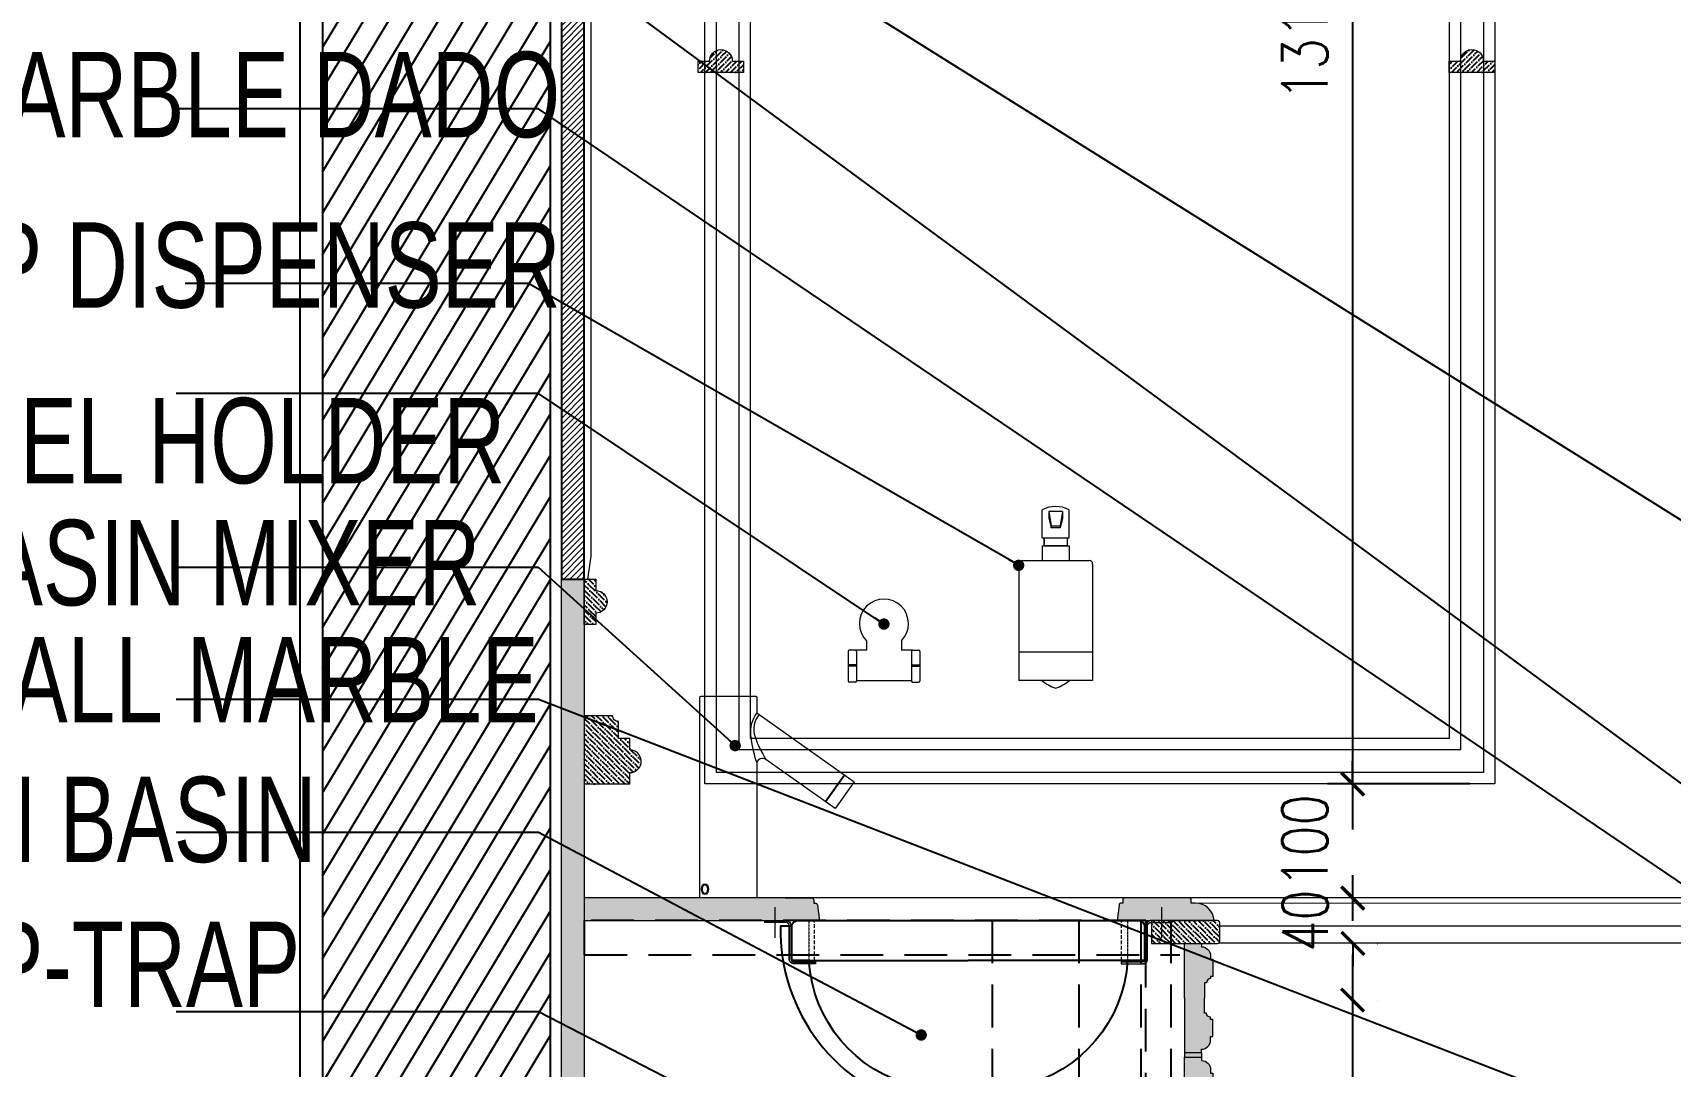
# Model space of a CAD drawing. Header units: inches. Extents: x 193287 to 241687, y 437648 to 550079.
# Drawn here: x 220992 to 222431, y 449088 to 449995 of the extents above; entities that cross this region are included whole.
import ezdxf

# ---------------------------------------------------------------- set-up
doc = ezdxf.new("R2010")
doc.units = ezdxf.units.IN
doc.header["$MEASUREMENT"] = 0
for name, pattern in [('HIDDEN', [0.375, 0.25, -0.125]), ('HIDDEN2', [0.1875, 0.125, -0.0625]), ('PR11_AL Kaabi_Villa_GF-07_Make up & Toilet$0$HIDDEN2', [4.7624999999999975, 3.174999999999998, -1.587499999999999])]:
    doc.linetypes.add(name, pattern=pattern)
for name, color, linetype, lineweight in [('A-Dim-ID', 9, 'Continuous', 20), ('CQ bathroom accessories', 8, 'Continuous', 0), ('CQ Marble', 6, 'Continuous', 0), ('CQ Mirror-Glass', 4, 'Continuous', 0), ('CQ wooh hatch', 8, 'HIDDEN', 18), ('Sanitary', 9, 'Continuous', 0)]:
    doc.layers.add(name, color=color, linetype=linetype, lineweight=lineweight)
for name, color, linetype in [('CQ marble hatch', 8, 'Continuous'), ('CQ Plaster', 1, 'Continuous'), ('CQ SANITARY WARES', 212, 'Continuous'), ('CQ section wall', 3, 'Continuous'), ('CQ text label', 3, 'Continuous'), ('CQ Wood Section', 1, 'Continuous'), ('CQ_callout', 34, 'Continuous'), ('DIM', 251, 'Continuous'), ('Layer7', 8, 'Continuous'), ('MARBLE 2', 6, 'Continuous'), ('SANITARY WARES', 212, 'Continuous'), ('xref grd floor$2$CQ Wall hatch_CHB', 8, 'Continuous')]:
    doc.layers.add(name, color=color, linetype=linetype)
doc.styles.add('DIM 50', font='romans.shx', dxfattribs={"width": 0.75, "height": 100})
doc.styles.add('ST9', font='romans.shx', dxfattribs={"width": 0.8})
doc.styles.get("Standard").update_dxf_attribs({"font": 'arial.ttf'})
doc.dimstyles.new('DIM-20', dxfattribs={"dimscale": 1000, "dimtxt": 0.044, "dimasz": 0.035, "dimexe": 0.022, "dimexo": 0.022, "dimgap": 0.022, "dimtad": 1, "dimdec": 0, "dimzin": 0, "dimdsep": 46, "dimtxsty": 'ST9', "dimblk1": 'ARCHTICK', "dimblk2": 'ARCHTICK', "dimsah": 1, "dimcen": 0.08800000000000001, "dimdle": 0.04, "dimclrd": 256, "dimclre": 256, "dimclrt": 3, "dimadec": 0, "dimazin": 0, "dimtfac": 1, "dimtdec": 0, "dimtix": 1, "dimtofl": 0, "dimtmove": 1, "dimatfit": 3, "dimldrblk": 'CLOSED', "dimfxl": 1, "dimtolj": 1, "dimtzin": 0, "dimarcsym": 0})
doc.dimstyles.get("Standard").update_dxf_attribs({"dimtxt": 0.18, "dimasz": 0.18, "dimexe": 0.18, "dimexo": 0.0625, "dimgap": 0.09, "dimtad": 0, "dimtih": 1, "dimtoh": 1, "dimdec": 4, "dimzin": 0, "dimdsep": 46, "dimtxsty": 'Standard', "dimcen": 0.09, "dimadec": 0, "dimazin": 0, "dimtfac": 1, "dimtdec": 4, "dimtofl": 0, "dimtmove": 0, "dimatfit": 3, "dimfxl": 1, "dimtolj": 1, "dimtzin": 0, "dimarcsym": 0})
pattern_1 = [(45, (-6.595102758038421e-11, 49.97794263076437), (1.657281518405975, 6.07669890082191), [7.812500000000021, -1.562500000000004, 0, -1.562500000000004])]

# ---------------------------------------------------------------- blocks, each defined once
blk = doc.blocks.new('SECTION C AND F')
at = {"layer": 'xref grd floor$2$CQ Wall hatch_CHB'}
h = blk.add_hatch(dxfattribs=at)
h.set_pattern_fill('ANSI31,_O', color=8, scale=150, angle=76.02857671701435)
h.set_pattern_definition([(121.0285767170143, (96352.91449730995, 1302.347264588345), (-16.06706840326394, -9.664978682068453), [])])
h.paths.add_polyline_path([(345525.1430145206, 483585.9141500182), (345325.1546030397, 483585.9141500181), (345325.1546030398, 479335.5675787643), (345525.143243755, 479335.5675787643), (345525.143243756, 483035.91459576), (345525.1429853452, 483035.91459576), (345525.1429853453, 483235.9145957599)])
at = {"layer": 'CQ Plaster'}
blk.add_line((345545.1432437559, 483585.9141500182, -3.702303727552735e-05), (345545.1432437559, 479335.5675787644, -3.706432096730846e-05), dxfattribs=at)
at = {"layer": 'CQ section wall'}
for p, q in [((345325.1546030398, 483585.9141500182, -3.788916285204743e-05), (345325.1546030398, 479335.5675787643, -3.796236303696106e-05)), ((345525.1432437559, 483585.9141500182, -3.702303727552735e-05), (345525.1432437559, 479335.5675787642, -3.706432096730846e-05))]:
    blk.add_line(p, q, dxfattribs=at)
blk = doc.blocks.new('duravit foster side')
at = {"layer": 'Sanitary', "lineweight": 0}
for p, q in [((40918.32625942848, -1407.373512368558, 4.354797294e-07), (40918.32625942848, -1380.650588465938, 4.354797294e-07)), ((41257.96536758236, -1407.373512441295, 4.354797294e-07), (41257.96536758236, -1380.650588538675, 4.354797294e-07))]:
    blk.add_line(p, q, dxfattribs=at)
at = {"layer": 'Sanitary', "lineweight": 0, "elevation": 4.354797294e-07}
for points in [[(40953.86690703655, -1430.30726754652), (40935.17216339462, -1430.304715955027, -0.4313652691305573), (40930.75602761547, -1426.131733335384), (40930.77915912907, -1397.19466755085, 0.4313652691305716), (40927.40974582383, -1394.010774694244), (40909.24173721935, -1394.013326285726), (40909.24173721935, -1392.464191952662), (40927.32086947515, -1392.464191952674, -0.4313652691305716), (40932.32829296718, -1397.195905886855), (40932.30516145358, -1426.132971671389, 0.4313652691305578), (40935.08328704592, -1428.758133213456), (40953.86690703655, -1428.758133213456), (40953.86690703655, -1430.30726754652)], [(41222.42420206741, -1430.30726754652), (41241.11894570931, -1430.304715955027, 0.4313652691305573), (41245.5350814885, -1426.131733335384), (41245.51194997491, -1397.19466755085, -0.4313652691305716), (41248.88136328012, -1394.010774694244), (41267.04937188462, -1394.013326285726), (41267.04937188462, -1392.464191952662), (41248.97023962882, -1392.464191952674, 0.4313652691305716), (41243.96281613678, -1397.195905886855), (41243.98594765038, -1426.132971671389, -0.4313652691305578), (41241.20782205806, -1428.758133213456), (41222.42420206741, -1428.758133213456), (41222.42420206741, -1430.30726754652)]]:
    blk.add_lwpolyline(points, format="xyb", dxfattribs=at)
at = {"layer": 'SANITARY WARES', "linetype": 'HIDDEN2', "lineweight": 0}
for p, q in [((40948.32540663331, -1392.361434583635), (40948.32540663331, -1427.361434583635)), ((41228.37973729384, -1392.361434583635), (41228.37973729384, -1427.361434583635))]:
    blk.add_line(p, q, dxfattribs=at)
at = {"layer": 'SANITARY WARES'}
for p, q in [((40948.32540663331, -1427.361434583635), (41088.35257196357, -1427.361434583636)), ((41228.3254066333, -1427.361434583635), (41088.35257196357, -1427.361434583635))]:
    blk.add_line(p, q, dxfattribs=at)
at = {"layer": 'SANITARY WARES', "color": 4}
blk.add_line((41088.35257196357, -1538.155054486029), (41088.35257196357, -1576.567814681242), dxfattribs=at)
at = {"layer": 'SANITARY WARES'}
blk.add_lwpolyline([(41228.3254066333, -1427.361434583635), (41243.3254066333, -1427.361434583635), (41243.3254066333, -1397.361434583635, 0.4142135623730951), (41238.32540663331, -1392.361434583635), (40938.3254066333, -1392.361434583635, 0.4142135623730951), (40933.32540663331, -1397.361434583635), (40933.32540663331, -1427.361434583635), (40948.32540663331, -1427.361434583635, 0.3310959396792524), (41041.04004230865, -1537.357979698974, -0.4078799504717023), (41045.93168767701, -1542.356805488478), (41045.93168767701, -1557.361434583635), (41130.77345625011, -1557.361434583635), (41130.77345625011, -1542.355620208942, -0.4077983357416479), (41135.66370244122, -1537.356824943937, 0.3314779994228936)], format="xyb", close=True, dxfattribs=at)
blk.add_lwpolyline([(41243.3254066333, -1397.361434583635), (41253.32540663331, -1397.361434583635, -0.3492039353506065), (41130.82778691063, -1557.361434583635, -0.0945572355699187)], format="xyb", dxfattribs=at)
blk = doc.blocks.new('axor starck electronic side')
at = {"layer": 'SANITARY WARES', "lineweight": 0}
blk.add_lwpolyline([(10084.35131071496, 4152.625163630553), (10084.35131071496, 4034.058961550938), (10034.35131071496, 4034.058961550938), (10034.35131071496, 4210.058961550937, -0.4142135623730951), (10035.35131071496, 4211.058961550938), (10083.35131071496, 4211.058961550938, -0.4142135623730951), (10084.35131071496, 4210.058961550937), (10084.35131071496, 4196.581457182387), (10169.94584217621, 4136.03894285488), (10153.27361784751, 4112.467882985902), (10092.16495178848, 4155.691114975764, 0.5395336604035303)], format="xyb", close=True, dxfattribs=at)
for points in [[(10084.35131071496, 4196.581457182387, 0.1869138727312796), (10078.90050538699, 4176.726084848924, 0.0641510361165793), (10084.35131071496, 4152.625163630553, 1.718860745943448)], [(10086.4549835424, 4195.093492471077, 0.2755148259430198), (10082.76299789932, 4175.38620775615, 0.0440378938732107), (10092.16495178848, 4155.691114975764, 1.718860745943448)]]:
    blk.add_lwpolyline(points, format="xyb", dxfattribs=at)
for points in [[(10144.65428058258, 4118.564491506876), (10161.32650491128, 4142.135551375854)], [(10144.92815563631, 4118.370774874732), (10161.60037996501, 4141.94183474371)]]:
    blk.add_lwpolyline(points, dxfattribs=at)
for centre, major_axis, ratio in [((10038.80623018218, 4041.68832291587), (0, 4.7704204749898), 0.6380031788233927), ((10038.76264180662, 4041.77466676825), (0, 3.777466172599815), 0.5885630018068077)]:
    blk.add_ellipse(centre, major_axis=major_axis, ratio=ratio, dxfattribs=at)
blk = doc.blocks.new('svanity section gf-15')
at = {"layer": 'CQ marble hatch', "ltscale": 1000, "extrusion": (-4.885221514467741e-08, 5.985931785203955e-09, 0.9999999999999988)}
h = blk.add_hatch(dxfattribs=at)
h.set_pattern_fill('ANSI36', color=256, scale=25.00000000000007, angle=-8.757190095331513e-29, style=0)
h.set_pattern_definition([(45, (-8.161709782388259e-11, -110.6969426357598), (1.657281518405975, 6.07669890082191), [7.812500000000021, -1.562500000000004, 0, -1.562500000000004])])
edge = h.paths.add_edge_path()
edge.add_line((233628.1256468549, 449344.1289597468), (233638.1256468572, 449344.1289597468))
edge.add_line((233638.1256468572, 449344.1289597468), (233638.1256468574, 449384.1289597471))
edge.add_line((233638.1256468574, 449384.1289597471), (233628.1256468549, 449384.1289597468))
edge.add_line((233628.1256468549, 449384.1289597468), (233628.1256468549, 449374.1289597468))
edge.add_arc((233628.2625976543, 449363.9920089474), 10.13787586383413, 90.77402224941184, 179.2259777505882)
edge.add_arc((233628.0729030226, 449364.0762159145), 9.947395999853185, 179.6962005789343, 270.3037994210658)
edge.add_line((233628.1256468549, 449354.1289597468), (233628.1256468549, 449344.1289597468))
at = {"layer": 'CQ marble hatch', "ltscale": 1000}
h = blk.add_hatch(dxfattribs=at)
h.set_pattern_fill('ANSI36', color=256, scale=25.00000000000005, angle=-1.355952014761009e-28, style=0)
h.set_pattern_definition([(45, (0, 0), (1.657281518405974, 6.076698900821905), [7.812500000000016, -1.562500000000003, 0, -1.562500000000003])])
h.paths.add_polyline_path([(233658.125646914, 449384.1325222607), (233638.1261489636, 449384.1325222607), (233638.126148962, 448104.1502377494), (233658.1256469124, 448104.1502377494)])
at = {"layer": 'CQ marble hatch', "ltscale": 1000, "extrusion": (-4.885221514467742e-08, 5.985931785203955e-09, 0.9999999999999988)}
h = blk.add_hatch(dxfattribs=at)
h.set_pattern_fill('ANSI36', color=256, scale=25.00000000000007, angle=-8.757190095331513e-29, style=0)
h.set_pattern_definition([(45, (21992.53727232249, -2431.61360177339), (1.657281518405975, 6.07669890082191), [7.812500000000021, -1.562500000000004, 0, -1.562500000000004])])
edge = h.paths.add_edge_path()
edge.add_line((233638.1261489617, 449204.1289597468), (233598.1261489614, 449204.1289597468))
edge.add_line((233598.1261489614, 449204.1289597468), (233598.1261489614, 449214.1289597468))
edge.add_arc((233598.0734051291, 449224.0762159146), 9.947395999911546, -180.30379942072875, -89.69620057876841, ccw=False)
edge.add_arc((233598.2630997608, 449223.9920089474), 10.13787586389312, 90.77402224924288, 179.2259777502636, ccw=False)
edge.add_line((233598.1261489614, 449234.1289597468), (233598.1261489614, 449244.1289597468))
edge.add_line((233598.1261489614, 449244.1289597468), (233608.1261489614, 449244.1289597468))
edge.add_line((233608.1261489614, 449244.1289597468), (233608.1261489614, 449259.1289597468))
edge.add_arc((233608.486029821, 449263.7690788874), 4.654054132930854, -94.43489869303346, 4.434898690175692)
edge.add_line((233613.1261489617, 449264.1289597468), (233638.1261489617, 449264.1289597468))
edge.add_line((233638.1261489617, 449264.1289597468), (233638.1261489617, 449204.1289597468))
at = {"layer": 'CQ marble hatch', "ltscale": 1000, "extrusion": (-4.885221514467741e-08, 5.985931785203955e-09, 0.9999999999999988)}
h = blk.add_hatch(dxfattribs=at)
h.set_pattern_fill('ANSI36', color=256, scale=25.00000000000007, angle=-8.757190095331513e-29, style=0)
h.set_pattern_definition(pattern_1)
edge = h.paths.add_edge_path()
edge.add_arc((233163.0063064917, 449102.1281045228), 2.000000000000001, 0, 89.99999999916623)
edge.add_line((233163.0063064917, 449104.1281045228), (233106.7723350466, 449104.1281045211))
edge.add_arc((233106.7723350462, 449102.1281045214), 1.999999999708963, 89.99999998999485, 180.0000000100052)
edge.add_line((233104.7723350466, 449102.128104521), (233104.7723350468, 449099.1281045229))
edge.add_arc((233101.0170387707, 449083.301832891), 16.26570391616807, 76.6515820753906, 177.0882132165547)
edge.add_line((233084.7723350468, 449084.1281045228), (233170.0063064918, 449084.1281045229))
edge.add_line((233170.0063064918, 449084.1281045229), (233168.23210104, 449097.8244669879))
edge.add_arc((233166.2486729767, 449097.5675368072), 1.999999999990002, 7.380904756642571, 90)
edge.add_line((233166.2486729767, 449099.5675368072), (233165.0063064917, 449099.5675368072))
edge.add_line((233165.0063064917, 449099.5675368072), (233165.0063064917, 449102.1281045228))
edge = h.paths.add_edge_path()
edge.add_line((233433.3218319436, 449097.8244669878), (233431.5476264918, 449084.1281045233))
edge.add_line((233431.5476264918, 449084.1281045233), (233638.1261489619, 449084.1281045236))
edge.add_line((233638.1261489619, 449084.1281045236), (233638.1261489619, 449104.1281045228))
edge.add_line((233638.1261489619, 449104.1281045228), (233438.5476264918, 449104.1281045228))
edge.add_arc((233438.5476264918, 449102.1281045228), 2.000000000000001, 90, 180)
edge.add_line((233436.5476264918, 449102.1281045228), (233436.5476264918, 449099.5675368072))
edge.add_line((233436.5476264918, 449099.5675368072), (233435.3052600068, 449099.5675368072))
edge.add_arc((233435.3052600069, 449097.5675368072), 2.000000000000001, 90.00000000083377, 172.6190952451182)
h = blk.add_hatch(dxfattribs=at)
h.set_pattern_fill('ANSI36', color=256, scale=25.00000000000007, angle=-8.757190095331513e-29, style=0)
h.set_pattern_definition(pattern_1)
edge = h.paths.add_edge_path()
edge.add_line((233079.7723350468, 449082.1281045233), (233079.7723350468, 449064.1281045232))
edge.add_line((233079.7723350468, 449064.1281045232), (233139.7723350468, 449064.1281045232))
edge.add_line((233139.7723350468, 449064.1281045233), (233139.7723350467, 449084.1281045225))
edge.add_line((233139.7723350467, 449084.1281045225), (233081.7723350468, 449084.1281045232))
edge.add_arc((233081.7723350468, 449082.1281045233), 2.000000000000006, -630.000000000026, -540)
at = {"layer": 'CQ marble hatch', "ltscale": 1000}
h = blk.add_hatch(dxfattribs=at)
h.set_pattern_fill('ANSI36', color=256, scale=25.00000000000007, angle=-8.757190095331513e-29, style=0)
h.set_pattern_definition([(45, (0, 0), (1.657281518405975, 6.07669890082191), [7.812500000000021, -1.562500000000004, 0, -1.562500000000004])])
h.paths.add_polyline_path([(233095.7723350472, 448408.1873100419), (233110.7723350469, 448408.187310042), (233110.7723657088, 448404.1462363673), (233095.7723043841, 448404.1461225521)])
h.paths.add_polyline_path([(233085.7723350469, 448437.1873100419), (233087.7723350469, 448437.1873100419), (233087.7723350469, 448439.1873100418, 0.4142135623590792), (233091.3078689528, 448442.7228439478), (233093.3078689528, 448442.722843948), (233093.3078689971, 448686.1873425464), (233093.3078689528, 448929.6518411448), (233091.3078689528, 448929.651841145, 0.4142135623590792), (233087.7723350469, 448933.187375051), (233087.7723350469, 448935.187375051), (233085.7723350469, 448935.187375051), (233085.772335047, 448950.187375051), (233087.7723350469, 448950.187375051), (233087.772335047, 448953.1873750512, -0.4142135623649245), (233095.7723350472, 448961.187375051), (233095.7723350472, 448964.187375051), (233110.7723350469, 448964.1873750508), (233110.7723350472, 448686.1873425464), (233110.7723350469, 448408.187310042), (233095.7723350472, 448408.1873100419), (233095.7723350472, 448411.1873100419, -0.4142135623649259), (233087.772335047, 448419.1873100416), (233087.7723350469, 448422.1873100419), (233085.772335047, 448422.1873100418)])
h.paths.add_polyline_path([(233095.7723350472, 448968.1873750504), (233110.7723350469, 448968.1873750506), (233110.7723350469, 448964.1873750508), (233095.7723350472, 448964.187375051)])
h.paths.add_polyline_path([(233085.772335047, 448997.1873750504), (233087.772335047, 448997.1873750504), (233087.7723350469, 448999.1873750503, 0.4142135623590792), (233091.3078689529, 449002.7229089563), (233093.3078689528, 449002.7229089565), (233093.3078689552, 449016.2889040192), (233093.3078689528, 449029.5925706151), (233091.3078689528, 449029.5925706153, 0.4142135623590792), (233087.7723350469, 449033.1281045213), (233087.7723350469, 449035.1281045213), (233085.7723350469, 449035.1281045213), (233085.772335047, 449050.1281045213), (233087.7723350469, 449050.1281045213), (233087.772335047, 449053.1281045215, -0.4142135623649245), (233095.7723350472, 449061.1281045213), (233095.7723350472, 449064.1281045213), (233110.7723350469, 449064.1281045211), (233110.7723350469, 449016.0265755525), (233110.7723350469, 448968.1873750506), (233095.7723350472, 448968.1873750504), (233095.7723350472, 448971.1873750504, -0.4142135623649245), (233087.772335047, 448979.1873750502), (233087.7723350469, 448982.1873750504), (233085.772335047, 448982.1873750503)])
at = {"layer": 'CQ wooh hatch', "linetype": 'ByBlock'}
h = blk.add_hatch(dxfattribs=at)
h.set_pattern_fill('ANSI31', color=256, scale=30, angle=-90)
h.set_pattern_definition([(315, (-142331.3780380632, 4566.826584564988), (2.651650429449553, 2.651650429449553), [])])
h.paths.add_polyline_path([(233658.1155254458, 449384.1325222608), (233638.126148962, 449384.1325222605), (233638.1256468575, 450954.9731823716), (233658.1155254458, 450954.9731823716)])
at = {"layer": 'CQ Marble', "color": 6}
for p, q in [((233095.7723350472, 448968.1873750504, 0.001592084872610819), (233095.7723350472, 448964.187375051, 0.001592084872749375)), ((233110.7723350469, 448968.1873596719, 0.001592084872610819), (233110.7723350469, 448964.1873750508, 0.001592084872749375))]:
    blk.add_line(p, q, dxfattribs=at)
at = {"layer": 'CQ Marble', "color": 6, "extrusion": (-4.885221514467737e-08, 5.985931785203956e-09, 0.9999999999999988)}
for points, elevation in [([(233628.125646855, 449344.1289597465), (233638.1256468573, 449344.1289597465), (233638.1256468575, 449384.1289597468), (233628.125646855, 449384.1289597465), (233628.125646855, 449374.1289597465, 0.4063219941528656), (233618.125646855, 449364.1289597465, 0.4173229997867474), (233628.125646855, 449354.1289597465)], -0.007688656101631009), ([(233081.7723350466, 449084.1281045211), (233139.7723350466, 449084.1281045211), (233139.7723350466, 449064.1281045211), (233081.7723350466, 449064.1281045211, -0.4142135623730951), (233079.7723350466, 449066.1281045211), (233079.7723350466, 449082.1281045211, -0.4142135623730951)], -0.008604461210789399)]:
    blk.add_lwpolyline(points, format="xyb", close=True, dxfattribs=dict(at, elevation=elevation))
at = {"layer": 'CQ Marble', "color": 6, "elevation": -2.605706086238014e-06}
blk.add_lwpolyline([(233658.1256469123, 449384.1325222608), (233638.126148962, 449384.1325222608), (233638.126148962, 448104.1502377494), (233658.1256469124, 448104.1502377494)], close=True, dxfattribs=at)
at = {"layer": 'CQ Marble', "color": 6, "extrusion": (-4.885221514467737e-08, 5.985931785203956e-09, 0.9999999999999988)}
for points, elevation in [([(233638.1261489618, 449204.1289597465), (233598.1261489615, 449204.1289597465), (233598.1261489615, 449214.1289597465, -0.4173229997867522), (233588.1261489614, 449224.1289597465, -0.406321994152873), (233598.1261489615, 449234.1289597465), (233598.1261489615, 449244.1289597465), (233608.1261489615, 449244.1289597465), (233608.1261489615, 449259.1289597465, 0.4603176387272291), (233613.1261489617, 449264.1289597465), (233638.1261489618, 449264.1289597465), (233638.1261489618, 449204.1289597465)], -0.007660275985388392), ([(233084.7723350464, 449084.1281045211), (233084.7723350466, 449084.128104521, -0.3994057817686157), (233101.0170387706, 449099.5675368053), (233104.7723350466, 449099.5675368053), (233104.7723350466, 449102.128104521, -0.4142135623730951), (233106.7723350466, 449104.128104521), (233638.1261489617, 449104.128104521), (233638.1261489617, 449084.1281045217), (233084.7723350466, 449084.128104521)], -0.008604461210789399)]:
    blk.add_lwpolyline(points, format="xyb", dxfattribs=dict(at, elevation=elevation))
at = {"layer": 'CQ Marble', "color": 6}
for points, elevation in [([(233110.7723350469, 449016.0265755525), (233110.7723350469, 449064.1281045211), (233095.7723350472, 449064.1281045213), (233095.7723350472, 449061.1281045213, 0.4142135623730951), (233087.772335047, 449053.1281045213), (233087.7723350469, 449050.1281045213), (233085.772335047, 449050.1281045213), (233085.7723350469, 449035.1281045213), (233087.7723350469, 449035.1281045213), (233087.7723350469, 449033.1281045213, -0.4142135623590792), (233091.3078689528, 449029.5925706153), (233093.3078689528, 449029.5925706151), (233093.3078689552, 449016.0265755525)], 9.544915384846007e-05), ([(233110.7723350469, 449016.2889040192), (233110.7723350469, 448968.1873750506), (233095.7723350472, 448968.1873750504), (233095.7723350472, 448971.1873750504, -0.4142135623730951), (233087.772335047, 448979.1873750504), (233087.7723350469, 448982.1873750504), (233085.772335047, 448982.1873750503), (233085.772335047, 448997.1873750504), (233087.772335047, 448997.1873750504), (233087.7723350469, 448999.1873750503, 0.4142135623590792), (233091.3078689529, 449002.7229089563), (233093.3078689528, 449002.7229089565), (233093.3078689552, 449016.2889040192)], 0.001592084872610819), ([(233110.7723350472, 448686.1873425464), (233110.7723350469, 448964.1873750508), (233095.7723350472, 448964.187375051), (233095.7723350472, 448961.187375051, 0.4142135623730951), (233087.772335047, 448953.187375051), (233087.7723350469, 448950.187375051), (233085.772335047, 448950.187375051), (233085.7723350469, 448935.187375051), (233087.7723350469, 448935.187375051), (233087.7723350469, 448933.187375051, -0.4142135623590792), (233091.3078689528, 448929.651841145), (233093.3078689528, 448929.6518411448), (233093.3078689971, 448686.1873425464)], 0.001592084872749375)]:
    blk.add_lwpolyline(points, format="xyb", dxfattribs=dict(at, elevation=elevation))
at = {"layer": 'CQ Mirror-Glass', "extrusion": (-4.885221514467737e-08, 5.985931785203956e-09, 0.9999999999999988), "elevation": -0.008725700320534576}
blk.add_lwpolyline([(233632.1256468736, 450925.2631311614), (233632.1256468573, 450934.9509609552, -0.037239687188083), (233632.1289659513, 450934.9954630911), (233635.1256468572, 450954.9733357969), (233638.1256468572, 450954.9733357969), (233638.1256468736, 450925.2631311614), (233638.1256468735, 449384.1325222599), (233635.1256468735, 449384.1325222599), (233632.1289659675, 449404.1103949656, -0.037239687188083), (233632.1256468735, 449404.1548971015)], format="xyb", close=True, dxfattribs=at)
at = {"layer": 'CQ Wood Section', "elevation": -1.134604902167276e-05}
blk.add_lwpolyline([(233658.1155254458, 449384.1325222608), (233638.126148962, 449384.1325222605), (233638.1256468575, 450954.9731823716), (233658.1155254458, 450954.9731823716)], close=True, dxfattribs=at)
at = {"layer": 'Layer7', "color": 250, "linetype": 'HIDDEN', "ltscale": 150, "extrusion": (-4.885221514467737e-08, 5.985931785203956e-09, 0.9999999999999988)}
for p, q in [((233122.8105581162, 449084.1281045221, 9.591752907609852e-05), (233122.8105581162, 448719.1281045221, 9.810239417769795e-05)), ((233148.9806459128, 449084.1281045221, 9.7195995835496e-05), (233148.9806459128, 448719.1281045221, 9.938086093709553e-05)), ((233203.6574388762, 449084.1281045221, 9.986707828876144e-05), (233203.6574388762, 448719.1281045221, 0.0001020519433903609)), ((233279.7703700807, 449084.1281045221, 0.0001035853635792582), (233279.7703700807, 448719.1281045221, 0.0001057702286808577))]:
    blk.add_line(p, q, dxfattribs=at)
for points, elevation in [([(233114.7197310464, 448744.1281045213), (233144.7197310464, 448744.1281045213), (233144.7197310464, 449084.1281045217)], -0.008604025731059997), ([(233144.7197310464, 449084.1281045217), (233638.1261489617, 449084.1281045217), (233638.1261489617, 449054.1281045217), (233114.7197310464, 449054.1281045217)], -0.008604461210789397)]:
    blk.add_lwpolyline(points, dxfattribs=dict(at, elevation=elevation))
at = {"layer": 'MARBLE 2', "lineweight": 0, "extrusion": (-4.885221514467737e-08, 5.985931785203956e-09, 0.9999999999999988)}
for points, elevation in [([(233140.0063064915, 449104.1281045211), (233163.0063064915, 449104.1281045209, -0.4142135623730951), (233165.0063064915, 449102.1281045209), (233165.0063064915, 449099.5675368053), (233166.2486729765, 449099.5675368053, -0.3769667282056602), (233168.2321010398, 449097.8244669859), (233170.0063064915, 449084.1281045214)], -0.008604461210789394), ([(233461.5476264917, 449104.1281045211), (233438.5476264917, 449104.1281045209, 0.4142135623730951), (233436.5476264917, 449102.1281045209), (233436.5476264917, 449099.5675368053), (233435.3052600067, 449099.5675368053, 0.3769667282056602), (233433.3218319434, 449097.8244669859), (233431.5476264917, 449084.1281045214)], -0.008604461210789404)]:
    blk.add_lwpolyline(points, format="xyb", dxfattribs=dict(at, elevation=elevation))
at = {"layer": 'Sanitary', "lineweight": 0, "extrusion": (-4.885221514467737e-08, 5.985931785203956e-09, 0.9999999999999988)}
for points, elevation in [([(233166.4716898353, 449046.2793775166), (233147.7769461934, 449046.2819291081, -0.4313652691305573), (233143.3608104142, 449050.4549117277), (233143.3839419278, 449079.3919775122, 0.4313652691305716), (233140.0145286226, 449082.5758703689), (233121.8465200181, 449082.5733187774), (233121.8465200181, 449084.1224531104), (233139.9256522739, 449084.1224531104, -0.4313652691305716), (233144.9330757659, 449079.3907391762), (233144.9099442523, 449050.4536733917, 0.4313652691305578), (233147.6880698446, 449047.8285118496), (233166.4716898353, 449047.8285118496), (233166.4716898353, 449046.2793775166)], -0.008604025731060002), ([(233435.0289848662, 449046.2793775166), (233453.7237285081, 449046.2819291081, 0.4313652691305573), (233458.1398642873, 449050.4549117277), (233458.1167327737, 449079.3919775122, -0.4313652691305716), (233461.4861460789, 449082.5758703689), (233479.6541546833, 449082.5733187774), (233479.6541546833, 449084.1224531104), (233461.5750224276, 449084.1224531104, 0.4313652691305716), (233456.5675989355, 449079.3907391762), (233456.5907304491, 449050.4536733917, -0.4313652691305578), (233453.8126048568, 449047.8285118496), (233435.0289848662, 449047.8285118496), (233435.0289848662, 449046.2793775166)], -0.008604025731060004)]:
    blk.add_lwpolyline(points, format="xyb", dxfattribs=dict(at, elevation=elevation))
at = {"layer": 'SANITARY WARES', "linetype": 'PR11_AL Kaabi_Villa_GF-07_Make up & Toilet$0$HIDDEN2', "lineweight": 0, "extrusion": (-4.885221514467737e-08, 5.985931785203956e-09, 0.9999999999999988)}
for p, q in [((233166.0063064919, 449049.1281045221, 9.823724468156813e-05), (233166.006306492, 449084.1281045219, 9.802773706908967e-05)), ((233436.0063064919, 449049.1281045221, 0.0001114273427706311), (233436.0063064919, 449084.1281045219, 0.0001112178351581477))]:
    blk.add_line(p, q, dxfattribs=at)
at = {"layer": 'CQ SANITARY WARES', "color": 6, "extrusion": (4.885221514467737e-08, -5.985931785203956e-09, -0.9999999999999988), "zscale": -1}
blk.add_blockref('axor starck electronic side', (-243570.8989372066, 445070.06914297, 0.008604461210789392), dxfattribs=at)
at = {"layer": 'CQ SANITARY WARES', "color": 6, "extrusion": (-4.885221514467737e-08, 5.985931785203956e-09, 0.9999999999999988)}
blk.add_blockref('duravit foster side', (192212.4243945284, 450476.4895391049, -0.008604461210789397), dxfattribs=at)
blk = doc.blocks.new('DOUBLE TOWEL FRONT')
at = {"layer": 'Sanitary', "lineweight": 0}
for p, q in [((144979.6618082839, 41254.3302024338), (144974.3608198947, 41254.3302024338)), ((144989.471050203, 41254.3302024338), (144979.6618082839, 41254.3302024338)), ((145030.0598315055, 41254.3302024338), (145020.2505895864, 41254.3302024338)), ((145030.0598315055, 41254.3302024338), (145035.3608198947, 41254.3302024338)), ((144973.3608198947, 41253.3302024338), (144973.3608198947, 41227.3302024338)), ((144980.6618082839, 41241.60077597789), (144973.3608198947, 41241.60077597789)), ((144980.6618082839, 41240.47439683327), (144973.3608198947, 41240.47439683327)), ((144980.6618082839, 41253.3302024338), (144980.6618082839, 41227.3302024338)), ((145029.0598315055, 41253.3302024338), (145029.0598315055, 41227.3302024338)), ((145029.0598315055, 41241.60077597789), (145036.3608198947, 41241.60077597789)), ((145029.0598315055, 41240.47439683327), (145036.3608198947, 41240.47439683327)), ((145036.3608198947, 41253.3302024338), (145036.3608198947, 41227.3302024338)), ((144979.6618082839, 41226.3302024338), (144974.3608198947, 41226.3302024338)), ((145030.0598315055, 41226.3302024338), (145035.3608198947, 41226.3302024338))]:
    blk.add_line(p, q, dxfattribs=at)
for points in [[(144989.471050203, 41262.66821960778), (144989.471050203, 41254.3302024338)], [(145020.2505895864, 41262.66821960778), (145020.2505895864, 41254.3302024338)], [(145029.0598315055, 41227.3302024338), (144980.6618082839, 41227.3302024338)]]:
    blk.add_lwpolyline(points, dxfattribs=at)
for centre, radius, start, end in [((145004.8608198947, 41277.76909370435), 21.56110872945283, 315.5428551504567, 224.4571448495433), ((144974.3608198947, 41253.3302024338), 1, 90.00000000000004, 180), ((144979.6618082839, 41253.3302024338), 1, 0, 90.00000000000004), ((145030.0598315055, 41253.3302024338), 1, 90.00000000000004, 180), ((145035.3608198947, 41253.3302024338), 1, 0, 90.00000000000004), ((144974.3608198947, 41227.3302024338), 1, 180, 270), ((144979.6618082839, 41227.3302024338), 1, 270, 0), ((145030.0598315055, 41227.3302024338), 1, 180, 270), ((145035.3608198947, 41227.3302024338), 1, 270, 0)]:
    blk.add_arc(centre, radius, start, end, dxfattribs=at)
blk = doc.blocks.new('SOAP DISPENSER FRONT')
at = {"layer": 'DIM', "lineweight": 0}
for p, q in [((144317.1582836429, 40080.02675252662), (144317.1582836429, 40072.83220209971)), ((144337.1582836429, 40080.02675252662), (144337.1582836429, 40072.83220209971)), ((144297.6582836429, 40060.00786800018), (144356.6582836429, 40060.00786800018)), ((144315.1582836429, 40072.83220209971), (144315.1582836429, 40060.00786800018)), ((144315.1582836429, 40072.83220209971), (144339.1582836429, 40072.83220209971)), ((144339.1582836429, 40072.83220209971), (144339.1582836429, 40060.00786800018)), ((144294.6582836429, 40057.00786800018), (144294.6582836429, 39954.45249381149)), ((144359.6582836429, 40057.00786800018), (144359.6582836429, 39954.45249381149))]:
    blk.add_line(p, q, dxfattribs=at)
for points in [[(144315.1582836429, 40080.02675252662), (144315.1582836429, 40104.39536631396)], [(144321.1582836429, 40102.99599891411), (144323.1582836429, 40090.47633087924)], [(144333.1582836429, 40102.99599891411), (144321.1582836429, 40102.99599891411)], [(144321.1582836429, 40102.99599891411), (144321.1582836429, 40096.87429984692)], [(144333.1582836429, 40102.99599891411), (144331.1582836429, 40090.47633087924)], [(144333.1582836429, 40102.99599891411), (144333.1582836429, 40096.87429984692)], [(144339.1582836429, 40080.02675252662), (144339.1582836429, 40104.39536631397)], [(144321.1582836429, 40096.87429984692), (144323.1582836429, 40088.66042400759)], [(144333.1582836429, 40096.87429984692), (144331.1582836429, 40088.66042400759)], [(144315.1582836429, 40080.02675252662), (144339.1582836429, 40080.02675252662)], [(144294.6582836429, 39979.68061655643), (144359.6582836429, 39979.68061655643), (144359.6582836429, 39954.45249381149), (144294.6582836429, 39954.45249381149)]]:
    blk.add_lwpolyline(points, dxfattribs=at)
for points in [[(144323.1582836429, 40090.47633087924), (144331.1582836429, 40090.47633087924), (144331.1582836429, 40088.66042400759), (144323.1582836429, 40088.66042400759)], [(144317.1582836429, 40079.99528835946), (144337.1582836429, 40079.99528835946), (144337.1582836429, 40072.83220209971), (144317.1582836429, 40072.83220209971)]]:
    blk.add_lwpolyline(points, close=True, dxfattribs=at)
for centre, radius, start, end in [((144327.1582836429, 40082.26717285693), 25.17254348833191, 61.52926183643939, 118.4707381636729), ((144297.6582836429, 40057.00786800018), 3, 90, 180), ((144356.6582836429, 40057.00786800018), 3, 0, 90), ((144340.6730715858, 39987.08007815578), 41.52285858947393, 231.7923242699881, 251.0054470022393), ((144313.6434957001, 39987.08007815578), 41.52285858947393, 288.9945529975373, 308.2076757312456)]:
    blk.add_arc(centre, radius, start, end, dxfattribs=at)
blk = doc.blocks.new('_ARCHTICK')
at = {"color": 0, "linetype": 'ByBlock', "const_width": 0.15}
blk.add_lwpolyline([(-0.5, -0.5), (0.5, 0.5)], dxfattribs=at)
blk = doc.blocks.new('*D2350')
at = {"layer": 'A-Dim-ID', "lineweight": -2, "transparency": 16777216}
for p, q in [((219506.215719345, 451808.6335868967), (219506.215719345, 448295.5974352557)), ((221660.6740426499, 451768.6335868967), (219484.215719345, 451768.6335868967)), ((220995.0638256191, 448335.5974352557), (219484.215719345, 448335.5974352557))]:
    blk.add_line(p, q, dxfattribs=at)
at = {"layer": 'Defpoints', "color": 0, "transparency": 16777216}
for p in [(221682.6740426499, 451768.6335868967, -0.0001595121872389043), (219506.215719345, 448335.5974352557), (221017.0638256191, 448335.5974352557, -0.000637568305459117)]:
    blk.add_point(p, dxfattribs=at)
at = {"layer": 'A-Dim-ID', "lineweight": -2, "transparency": 16777216, "xscale": 20, "yscale": 20, "zscale": 20}
for p, rotation in [((219506.215719345, 451768.6335868967), 90), ((219506.215719345, 448335.5974352557), 270)]:
    blk.add_blockref('_ARCHTICK', p, dxfattribs=dict(at, rotation=rotation))
at = {"layer": 'A-Dim-ID', "color": 3, "transparency": 16777216, "insert": (219464.2157193451, 450052.115511076), "char_height": 40, "attachment_point": 5, "rotation": 90, "style": 'ST9'}
blk.add_mtext('\\A1;3433', dxfattribs=at)
blk = doc.blocks.new('_CLOSED')
at = {"color": 0, "linetype": 'ByBlock'}
for p, q in [((-1, 0.1666666666666666), (0, 0)), ((-1, 0.1666666666666666), (-1, -0.1666666666666666)), ((0, 0), (-1, -0.1666666666666666)), ((0, 0), (-1, 0))]:
    blk.add_line(p, q, dxfattribs=at)
blk = doc.blocks.new('*D907')
at = {"layer": 'A-Dim-ID', "lineweight": -2, "transparency": 16777216}
for p, q in [((222151.4793325447, 450685.6439348686), (222151.4793325447, 449295.5942005558)), ((222254.3632165292, 450645.6439348686), (222129.4793325447, 450645.6439348686)), ((222254.3632165291, 449335.5942005558), (222129.4793325447, 449335.5942005558))]:
    blk.add_line(p, q, dxfattribs=at)
at = {"layer": 'Defpoints', "color": 0, "transparency": 16777216}
for p in [(222276.3632165292, 450645.6439348686, -0.0006178648545114018), (222151.4793325447, 449335.5942005558), (222276.3632165291, 449335.5942005558, -0.0006097236895773253)]:
    blk.add_point(p, dxfattribs=at)
at = {"layer": 'A-Dim-ID', "lineweight": -2, "transparency": 16777216, "xscale": 20, "yscale": 20, "zscale": 20}
for p, rotation in [((222151.4793325447, 450645.6439348686), 90), ((222151.4793325447, 449335.5942005558), 270)]:
    blk.add_blockref('_ARCHTICK', p, dxfattribs=dict(at, rotation=rotation))
at = {"layer": 'A-Dim-ID', "color": 3, "transparency": 16777216, "insert": (222109.4793325448, 449990.619067712), "char_height": 40, "attachment_point": 5, "rotation": 90, "style": 'ST9'}
blk.add_mtext('\\A1;1310', dxfattribs=at)
blk = doc.blocks.new('*D911')
at = {"layer": 'A-Dim-ID', "lineweight": -2, "transparency": 16777216}
for p, q in [((222151.4793325451, 449335.5942005558), (222151.4793325451, 449355.5942005558)), ((222254.3632165291, 449335.5942005558), (222129.4793325451, 449335.5942005558)), ((222129.7279121633, 449235.4446438779), (222129.4793325451, 449235.4446438779)), ((222151.4793325451, 449235.4446438779), (222151.4793325451, 449215.4446438779))]:
    blk.add_line(p, q, dxfattribs=at)
at = {"layer": 'Defpoints', "color": 0, "transparency": 16777216}
for p in [(222276.3632165291, 449335.5942005558, -0.0006097236895773253), (222151.4793325451, 449235.4446438779), (222151.7279121633, 449235.4446438779, 0.0006300937051578615)]:
    blk.add_point(p, dxfattribs=at)
at = {"layer": 'A-Dim-ID', "lineweight": -2, "transparency": 16777216, "xscale": 20, "yscale": 20, "zscale": 20}
for p, rotation in [((222151.4793325451, 449335.5942005558), 270), ((222151.4793325451, 449235.4446438779), 90)]:
    blk.add_blockref('_ARCHTICK', p, dxfattribs=dict(at, rotation=rotation))
at = {"layer": 'A-Dim-ID', "color": 3, "transparency": 16777216, "insert": (222109.4793325451, 449285.5194222167), "char_height": 40, "attachment_point": 5, "rotation": 90, "style": 'ST9'}
blk.add_mtext('\\A1;100', dxfattribs=at)
blk = doc.blocks.new('*D915')
at = {"layer": 'A-Dim-ID', "lineweight": -2, "transparency": 16777216}
for p, q in [((222151.7279121632, 449235.4446438777), (222151.7279121632, 449255.4446438777)), ((222173.7058062499, 449235.4446438777), (222173.7279121632, 449235.4446438777)), ((222151.7279121632, 449195.614549734), (222151.7279121632, 449175.614549734)), ((222173.4793325451, 449195.614549734), (222173.7279121632, 449195.614549734))]:
    blk.add_line(p, q, dxfattribs=at)
at = {"layer": 'Defpoints', "color": 0, "transparency": 16777216}
for p in [(222151.7058062499, 449235.4446438777, -0.0006606120968462332), (222151.4793325451, 449195.614549734, -0.0006300937051578498), (222151.7279121632, 449195.614549734)]:
    blk.add_point(p, dxfattribs=at)
at = {"layer": 'A-Dim-ID', "lineweight": -2, "transparency": 16777216, "xscale": 20, "yscale": 20, "zscale": 20}
for p, rotation in [((222151.7279121632, 449235.4446438777), 270), ((222151.7279121632, 449195.614549734), 90)]:
    blk.add_blockref('_ARCHTICK', p, dxfattribs=dict(at, rotation=rotation))
at = {"layer": 'A-Dim-ID', "color": 3, "transparency": 16777216, "insert": (222109.727912163, 449215.5295968057), "char_height": 40, "attachment_point": 5, "rotation": 90, "style": 'ST9'}
blk.add_mtext('\\A1;40', dxfattribs=at)
blk = doc.blocks.new('*D919')
at = {"layer": 'A-Dim-ID', "lineweight": -2, "transparency": 16777216}
for p, q in [((222151.4793325453, 449185.7844555897), (222151.4793325453, 448495.6110318217)), ((222173.2307529271, 449145.7844555897), (222173.4793325453, 449145.7844555897)), ((222173.4586282922, 448535.6110318217), (222173.4793325453, 448535.6110318217))]:
    blk.add_line(p, q, dxfattribs=at)
at = {"layer": 'Defpoints', "color": 0, "transparency": 16777216}
for p in [(222151.2307529271, 449145.7844555897, -0.0006300937051578615), (222151.4586282922, 448535.6110318217, -0.0005192351563779319), (222151.4793325453, 448535.6110318217)]:
    blk.add_point(p, dxfattribs=at)
at = {"layer": 'A-Dim-ID', "lineweight": -2, "transparency": 16777216, "xscale": 20, "yscale": 20, "zscale": 20}
for p, rotation in [((222151.4793325453, 449145.7844555897), 90), ((222151.4793325453, 448535.6110318217), 270)]:
    blk.add_blockref('_ARCHTICK', p, dxfattribs=dict(at, rotation=rotation))
at = {"layer": 'A-Dim-ID', "color": 3, "transparency": 16777216, "insert": (222109.4793325454, 448840.6977437055), "char_height": 40, "attachment_point": 5, "rotation": 90, "style": 'ST9'}
blk.add_mtext('\\A1;610', dxfattribs=at)

msp = doc.modelspace()

# ---------------------------------------------------------------- hatches: boundary and pattern name
at = {"layer": 'CQ marble hatch', "ltscale": 1000, "extrusion": (-4.885221514467739e-08, 5.985931785203956e-09, 0.9999999999999988)}
h = msp.add_hatch(dxfattribs=at)
h.set_pattern_fill('ANSI36', color=256, scale=25.00000000000007, angle=5.649800061504202e-29, style=0)
h.set_pattern_definition([(45, (1.680906252232717e-05, 3.457430784540702e-14), (1.657281518405975, 6.076698900821911), [7.812500000000023, -1.562500000000004, 0, -1.562500000000004])])
edge = h.paths.add_edge_path()
edge.add_line((221616.3634564242, 449970.6190677151), (221616.3634564242, 449960.6190677128))
edge.add_line((221616.3634564242, 449960.6190677128), (221576.363456424, 449960.6190677127))
edge.add_line((221576.363456424, 449960.6190677127), (221576.3634564242, 449970.6190677151))
edge.add_line((221576.3634564242, 449970.6190677151), (221586.3634564243, 449970.6190677151))
edge.add_arc((221596.5004072236, 449970.4821169158), 10.13787586380423, 90.77402224958081, 179.2259777509148, ccw=False)
edge.add_arc((221596.4162002565, 449970.6718115474), 9.947395999853182, -0.3037994210657189, 90.30379942106578, ccw=False)
edge.add_line((221606.3634564242, 449970.6190677151), (221616.3634564242, 449970.6190677151))
h = msp.add_hatch(dxfattribs=at)
h.set_pattern_fill('ANSI36', color=256, scale=25.00000000000007, angle=5.649800061504202e-29, style=0)
h.set_pattern_definition([(45, (-24.99998319093746, 2.726365716009569e-14), (1.657281518405975, 6.076698900821911), [7.812500000000023, -1.562500000000004, 0, -1.562500000000004])])
edge = h.paths.add_edge_path()
edge.add_line((222276.3632165287, 449970.6190677133), (222276.3632165287, 449960.6190677109))
edge.add_line((222276.3632165287, 449960.6190677109), (222236.3632165286, 449960.6190677108))
edge.add_line((222236.3632165286, 449960.6190677108), (222236.3632165287, 449970.6190677133))
edge.add_line((222236.3632165287, 449970.6190677133), (222246.3632165288, 449970.6190677132))
edge.add_arc((222256.5001673281, 449970.4821169139), 10.13787586383255, 90.7740222497452, 179.225977751246, ccw=False)
edge.add_arc((222256.415960361, 449970.6718115456), 9.947395999853182, -0.3037994210657189, 90.30379942106578, ccw=False)
edge.add_line((222266.3632165287, 449970.6190677133), (222276.3632165287, 449970.6190677133))

# ---------------------------------------------------------------- linework, layer by layer
at = {"layer": 'CQ Marble', "extrusion": (-4.885221514467737e-08, 5.985931785203956e-09, 0.9999999999999988)}
for p, q in [((223741.6060990829, 449235.5755817317, -0.0004299117400733215), (222007.7167682349, 449235.5940209889, -0.0005492324387000869)), ((223716.6060990829, 449195.5787212532, -0.0004284510162162578), (222033.5507648745, 449195.7762064755, -0.000514864349235263))]:
    msp.add_line(p, q, dxfattribs=at)
at = {"layer": 'CQ Marble', "color": 8, "extrusion": (-4.885221514467737e-08, 5.985931785203956e-09, 0.9999999999999988)}
for p, q in [((223741.6060990829, 449230.5755817317, -0.0004298818104143903), (222016.353963805, 449230.7761153057, -0.000516416904192966)), ((223718.1799162415, 449210.5757624315, -0.0004309078918856364), (222034.7167682349, 449210.7784364081, -0.0005153908286821688))]:
    msp.add_line(p, q, dxfattribs=at)
at = {"layer": 'CQ Marble', "extrusion": (-4.885221514467737e-08, 5.985931785203956e-09, 0.9999999999999988)}
for points, elevation in [([(221582.363456424, 450645.6439348704), (222276.3632165288, 450645.6439348685), (222276.3632165287, 449335.5942005557), (221582.3634564239, 449335.5942005576)], -0.008779023488048297), ([(221622.3634564242, 450605.6439348703), (222236.3632165286, 450605.6439348685), (222236.3632165286, 449375.5942005558), (221622.3634564241, 449375.5942005576)], -0.008779023488048291)]:
    msp.add_lwpolyline(points, close=True, dxfattribs=dict(at, elevation=elevation))
at = {"layer": 'CQ Marble', "color": 8, "extrusion": (-4.885221514467737e-08, 5.985931785203956e-09, 0.9999999999999988)}
for points, elevation in [([(221592.3634564241, 450635.6439348701), (222266.3632165285, 450635.6439348683), (222266.3632165285, 449345.5942005559), (221592.3634564241, 449345.5942005579)], -0.008779023488048295), ([(221612.3634564242, 450615.6439348701), (222246.3632165285, 450615.6439348683), (222246.3632165285, 449365.5942005559), (221612.3634564242, 449365.5942005578)], -0.008779023488048293)]:
    msp.add_lwpolyline(points, close=True, dxfattribs=dict(at, elevation=elevation))
at = {"layer": 'CQ Marble', "ltscale": 1000, "extrusion": (-4.885221514467737e-08, 5.985931785203956e-09, 0.9999999999999988)}
for points, elevation in [([(221616.3634564242, 449970.6190677151), (221616.3634564242, 449960.6190677128), (221576.363456424, 449960.6190677127), (221576.3634564242, 449970.6190677151), (221586.3634564243, 449970.6190677151, -0.4063219941528656), (221596.3634564242, 449980.6190677151, -0.4173229997867474), (221606.3634564242, 449970.6190677151)], -0.008779023488048295), ([(222276.3632165287, 449970.6190677133), (222276.3632165287, 449960.6190677109), (222236.3632165286, 449960.6190677108), (222236.3632165287, 449970.6190677133), (222246.3632165288, 449970.6190677132, -0.4063219941528656), (222256.3632165287, 449980.6190677133, -0.4173229997867474), (222266.3632165287, 449970.6190677133)], -0.00877902348804829)]:
    msp.add_lwpolyline(points, format="xyb", close=True, dxfattribs=dict(at, elevation=elevation))

# ---------------------------------------------------------------- block references
at = {"layer": 'CQ bathroom accessories', "lineweight": 0}
msp.add_blockref('SOAP DISPENSER FRONT', (77563.38494473198, 409471.9158463698, -0.0006196962603852743), dxfattribs=at)
at = {"layer": 'CQ bathroom accessories'}
msp.add_blockref('DOUBLE TOWEL FRONT', (76734.77755549151, 408198.7370441563, -0.000643860877044307), dxfattribs=at)
at = {"layer": 'CQ Marble', "xscale": -1}
for name, p in [('SECTION C AND F', (566771.5106461509, -31100.29778367747, -0.0005345741421694776)), ('svanity section gf-15', (455114.4891032818, 131.4659164680634, -0.0006442467464165633))]:
    msp.add_blockref(name, p, dxfattribs=at)

# ---------------------------------------------------------------- texts
at = {"layer": 'CQ text label', "color": 3, "ltscale": 500, "char_height": 74.99999999999997, "width": 1867.392251551311, "attachment_point": 1, "style": 'DIM 50'}
for s, insert in [('{\\fCityBlueprint|b0|i0|c2|p2;(SMDS 417)CALACATTA ORO MARBLE DADO}', (219837.5924170334, 449978.6570866646, -0.0001933078738152218)), ('{\\fCityBlueprint|b0|i0|c2|p2;(SMDS 1017) LIQUID SOAP DISPENSER}', (220042.7122086865, 449828.9168769754, -0.0003701798836158937)), ('{\\fCityBlueprint|b0|i0|c2|p2;(SMDS 1007) DOUBLE TOWEL HOLDER}', (219998.2200437102, 449674.6889484177, -0.0001933078738152218)), ('{\\fCityBlueprint|b0|i0|c2|p2;(SMDS 2215) WASH BASIN MIXER}', (220177.1488752841, 449567.5321436902, -0.0002338781683436193)), ('{\\fCityBlueprint|b0|i0|c2|p2;CALACATTA ORO WALL MARBLE}', (220245.0368857812, 449464.6682909145, -0.0001933078738152218)), ('{\\fCityBlueprint|b0|i0|c2|p2;(SMDS 2208) WASH BASIN }', (220292.1681097306, 449341.9677853235, -0.0002338781683436193)), ('{\\fCityBlueprint|b0|i0|c2|p2;(SMDS 2224) P-TRAP}', (220474.2392851294, 449214.6987468736, -0.0001933078738152218))]:
    msp.add_mtext(s, dxfattribs=dict(at, insert=insert))

# ---------------------------------------------------------------- dimensions: what is measured, and where the dimension line sits
at = {"layer": 'A-Dim-ID'}
for base, p1, p2, picture, middle in [((219506.215719345, 448335.5974352557, 0.0002832261836998825), (221682.6740426498, 451768.6335868965, 0.0001237139964609782), (221017.0638256189, 448335.5974352554, -0.0003543421217592345), '*D2350', (219464.2157193451, 450052.115511076, 0.0002832261836998825)), ((222151.4793325447, 449335.5942005558), (222276.3632165291, 450645.6439348684, -0.0006178648545114018), (222276.363216529, 449335.5942005556, -0.0006097236895773253), '*D907', (222109.4793325448, 449990.619067712)), ((222151.4793325451, 449235.4446438779), (222276.363216529, 449335.5942005556, -0.0006097236895773253), (222151.7279121632, 449235.4446438777, 0.0006300937051578615), '*D911', (222109.4793325451, 449285.5194222167)), ((222151.4793325453, 448535.6110318217), (222151.230752927, 449145.7844555895, -0.0006300937051578615), (222151.4586282921, 448535.6110318215, -0.0005192351563779319), '*D919', (222109.4793325454, 448840.6977437055))]:
    dim = msp.add_linear_dim(base=base, p1=p1, p2=p2, angle=90, dimstyle='DIM-20', override={"dimtxt": 0.04, "dimasz": 0.02}, dxfattribs=at)
    dim.commit()
    dim.dimension.update_dxf_attribs({"geometry": picture, "text_midpoint": middle})
dim = msp.add_linear_dim(base=(222151.7279121632, 449195.614549734, 0.0006300937051578615), p1=(222151.7058062498, 449235.4446438774, -3.051839168837162e-05), p2=(222151.479332545, 449195.6145497338), angle=90, dimstyle='DIM-20', override={"dimtxt": 0.04, "dimasz": 0.02}, dxfattribs=at)
dim.commit()
dim.dimension.update_dxf_attribs({"geometry": '*D915', "text_midpoint": (222151.727912163, 449215.5295968057, 0.0006300937051578615), "dimtype": 160})

# ---------------------------------------------------------------- leaders
at = {"layer": 'CQ_callout', "color": 8}
for points in [[(223198.4155309903, 449092.8847569487, -0.0001933078738152218), (221436.0455605691, 450195.3861654354, -0.0001933078738152218), (221117.5598733468, 450195.3861654354, -0.0001933078738152218)], [(222963.3844382097, 448950.7815573005, -0.0001933078738152218), (221436.0455605691, 450075.1595050373, -0.0001933078738152218), (221117.5598733468, 450075.1595050374, -0.0001933078738152218)], [(222495.9182963646, 449210.72291185, -0.0001933078738152218), (221436.0455605691, 449928.6334659695, -0.0001933078738152218), (221117.5598733468, 449928.6334659696, -0.0001933078738152218)], [(221858.0432283749, 449527.6460272756, -0.0001933078738152218), (221427.2764281774, 449775.2978903326, -0.0001933078738152218), (221125.5322983953, 449775.2978903326, -0.0001933078738152218)], [(221739.6383753862, 449476.0672465901, -0.0001933078738152218), (221436.0455605691, 449678.620259781, -0.0001933078738152218), (221117.5598733468, 449678.620259781, -0.0001933078738152218)], [(221608.9141917596, 449369.2829524372, -0.0001933078738152218), (221436.0455605691, 449525.6130649485, -0.0001933078738152218), (221117.5598733468, 449525.6130649485, -0.0001933078738152218)], [(222346.3160226639, 449057.4386790247, -0.0001933078738152218), (221436.0455605691, 449409.9005972258, -0.0001933078738152218), (221117.5598733468, 449409.9005972259, -0.0001933078738152218)], [(221772.3859450367, 449115.1061377961, -0.0001933078738152218), (221436.0455605691, 449292.854397084, -0.0001933078738152218), (221117.5598733468, 449292.854397084, -0.0001933078738152218)], [(221795.1680418315, 448950.5109239963, -0.0001933078738152218), (221436.0455605691, 449135.4957580816, -0.0001933078738152218), (221117.5598733468, 449135.4957580816, -0.0001933078738152218)]]:
    msp.add_leader(points, dimstyle='Standard', override={"dimasz": 10, "dimldrblk": 'Dot', "dimfxl": 0.1, "dimarcsym": 2}, dxfattribs=at)

doc.saveas('drawing.dxf')
